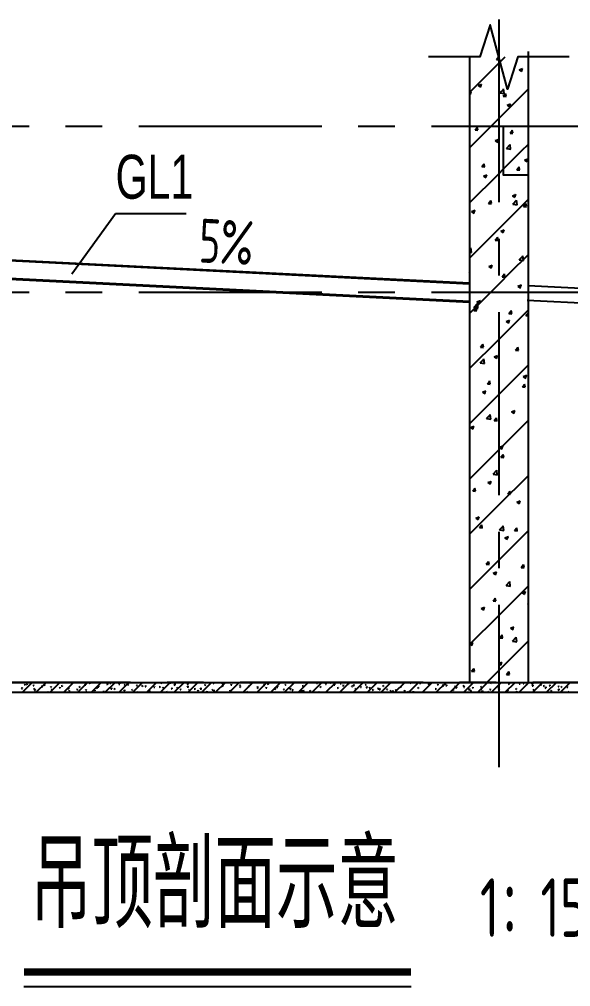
# Model space of a CAD drawing. Extents: x -803796 to -501762, y -1479216 to -846035.
# Drawn here: x -535150 to -529497, y -1295102 to -1285190 of the extents above; entities that cross this region are included whole.
import ezdxf
from ezdxf.enums import TextEntityAlignment as Align

# ---------------------------------------------------------------- set-up
doc = ezdxf.new("R2010")
doc.units = 0
doc.header["$LTSCALE"] = 1500
doc.linetypes.add('CENTER', pattern=[2, 1.25, -0.25, 0.25, -0.25])
for name, color, linetype in [('AR-INT DECO', 140, 'CONTINUOUS'), ('AXIS', 253, 'CENTER'), ('HATCH', 254, 'CONTINUOUS'), ('NUM', 7, 'CONTINUOUS'), ('STXT_XG_THIN', 2, 'CONTINUOUS'), ('TEXT', 7, 'CONTINUOUS'), ('THIN', 7, 'CONTINUOUS')]:
    doc.layers.add(name, color=color, linetype=linetype)
doc.styles.add('TSSD_Label', font='tj03-romans1.shx', dxfattribs={"width": 0.7, "bigfont": 'hztxt.shx'})
doc.styles.add('TSSD_NORM', font='tssdeng.shx', dxfattribs={"width": 0.7, "bigfont": 'hztxt.shx'})
pattern_1 = [(50, (-1392.23, 95689.54), (358.63009, -31.37607), [37.5, -412.5]), (355, (-1392.23, 95689.54), (-69.37567, 376.09607), [30, -330]), (100.4514, (-1362.34, 95686.92), (289.25469, 344.71977), [31.870095, -350.57106]), (46.1842, (-1392.23, 95789.54), (533.62052, -82.75951), [56.25, -618.75]), (96.6356, (-1347.76, 95782.64), (467.33135, 487.05894), [47.80514, -525.8565]), (351.1842, (-1392.23, 95789.54), (467.33097, 487.0593), [45, -495]), (21, (-1342.23, 95764.54), (298.453526, -201.309445), [37.5, -412.5]), (326, (-1342.23, 95764.54), (121.65767, 362.57502), [30, -330]), (71.4514, (-1317.36, 95747.76), (420.111314, 161.26525), [31.870095, -350.57106]), (45, (-1392.23, 95689.54), (-282.84271, 282.84271), [])]

msp = doc.modelspace()

# ---------------------------------------------------------------- hatches: boundary and pattern name
at = {"layer": 'HATCH'}
h = msp.add_hatch(dxfattribs=at)
h.set_pattern_fill('ARMOREDW', color=256, scale=50, style=0)
h.set_pattern_definition(pattern_1)
h.paths.add_polyline_path([(-530234.3, -1285575.8), (-530534.3, -1285575.8), (-530534.3, -1286285), (-530234.3, -1286285)])
h = msp.add_hatch(dxfattribs=at)
h.set_pattern_fill('ARMOREDW', color=256, scale=50, style=0)
h.set_pattern_definition(pattern_1)
h.paths.add_polyline_path([(-529934.3, -1285575.8), (-530234.3, -1285575.8), (-530234.3, -1286285), (-529934.3, -1286285)])
h = msp.add_hatch(dxfattribs=at)
h.set_pattern_fill('ARMOREDW', color=256, scale=50, style=0)
h.set_pattern_definition(pattern_1)
h.paths.add_polyline_path([(-530234.3, -1286285), (-530534.3, -1286285), (-530534.3, -1287785), (-530234.3, -1287785)])
h = msp.add_hatch(dxfattribs=at)
h.set_pattern_fill('ARMOREDW', color=256, scale=50, style=0)
h.set_pattern_definition(pattern_1)
h.paths.add_polyline_path([(-529934.3, -1286285), (-530184.3, -1286285), (-530184.3, -1286535), (-529934.3, -1286535)])
h = msp.add_hatch(dxfattribs=at)
h.set_pattern_fill('ARMOREDW', color=256, scale=50, style=0)
h.set_pattern_definition(pattern_1)
h.paths.add_polyline_path([(-529934.3, -1286785), (-530184.3, -1286785), (-530184.3, -1286535), (-530234.3, -1286535), (-530234.3, -1287785), (-529934.3, -1287785)])
h = msp.add_hatch(dxfattribs=at)
h.set_pattern_fill('ARMOREDW', color=256, scale=50, style=0)
h.set_pattern_definition(pattern_1)
h.paths.add_polyline_path([(-529934.3, -1286535), (-530184.3, -1286535), (-530184.3, -1286785), (-529934.3, -1286785)])
h = msp.add_hatch(dxfattribs=at)
h.set_pattern_fill('ARMOREDW', color=256, scale=50, style=0)
h.set_pattern_definition(pattern_1)
h.paths.add_polyline_path([(-530234.3, -1287785), (-530534.3, -1287785), (-530534.3, -1291985), (-530234.3, -1291985)])
h = msp.add_hatch(dxfattribs=at)
h.set_pattern_fill('ARMOREDW', color=256, scale=50, style=0)
h.set_pattern_definition(pattern_1)
h.paths.add_polyline_path([(-529934.3, -1287785), (-530234.3, -1287785), (-530234.3, -1291985), (-529934.3, -1291985)])

# ---------------------------------------------------------------- linework, layer by layer
at = {"layer": 'AR-INT DECO'}
for p, q in [((-529934.3, -1285519.8), (-529934.3, -1291985)), ((-530534.3, -1285575.8), (-530534.3, -1291985)), ((-529934.3, -1287918.6), (-528605.8, -1287985)), ((-529941.8, -1288068.4), (-528805.4, -1288125.2)), ((-539950, -1291985), (-528010.7, -1291985)), ((-539940.9, -1292085), (-527993, -1292085))]:
    msp.add_line(p, q, dxfattribs=at)
msp.add_lwpolyline([(-530184.3, -1286285), (-529934.3, -1286285), (-529934.3, -1286785), (-530184.3, -1286785)], close=True, dxfattribs=at)
at = {"layer": 'AXIS'}
for p, q in [((-530234.3, -1285190), (-530234.3, -1292853.3)), ((-539925.2, -1286285), (-527273.9, -1286285)), ((-539925.2, -1287985), (-527273.9, -1287985)), ((-528010.7, -1291985), (-539950, -1291985)), ((-539925.2, -1291985), (-527273.9, -1291985))]:
    msp.add_line(p, q, dxfattribs=at)
at = {"layer": 'HATCH'}
for p, q in [((-535117.4, -1292085), (-535017.4, -1291985)), ((-535076.1, -1292000.8), (-535067.4, -1291997.5)), ((-535070.2, -1292004.8), (-535067.7, -1291997.3)), ((-534976, -1292085), (-534876, -1291985)), ((-534834.6, -1292085), (-534734.6, -1291985)), ((-534693.2, -1292085), (-534593.2, -1291985)), ((-534612.6, -1291986.7), (-534611, -1291985)), ((-534612.6, -1291986.7), (-534601.5, -1291988.4)), ((-534601.8, -1291988.2), (-534602.2, -1291985)), ((-534551.7, -1292085), (-534451.7, -1291985)), ((-534479.2, -1292007.4), (-534469.4, -1291997.2)), ((-534468.4, -1292008.9), (-534469.8, -1291997)), ((-534432.2, -1291990.5), (-534423.4, -1291987.2)), ((-534432.2, -1291990.5), (-534425.9, -1291994.7)), ((-534426.3, -1291994.5), (-534423.7, -1291987)), ((-534410.3, -1292085), (-534310.3, -1291985)), ((-534307.6, -1291985.6), (-534307.1, -1291985)), ((-534307.6, -1291985.6), (-534300.1, -1291986.2)), ((-534300.4, -1291986), (-534300.6, -1291985)), ((-534268.9, -1292085), (-534168.9, -1291985)), ((-534252.5, -1292000.6), (-534243.8, -1291997.2)), ((-534246.6, -1292004.5), (-534244.1, -1291997)), ((-534217.9, -1291993.4), (-534211.9, -1291986.2)), ((-534217.9, -1291993.4), (-534210.4, -1291994)), ((-534210.8, -1291993.8), (-534212.2, -1291986)), ((-534128.3, -1292001.2), (-534122.2, -1291994.1)), ((-534127.5, -1292085), (-534027.5, -1291985)), ((-534121.1, -1292001.7), (-534122.6, -1291993.8)), ((-533986, -1292085), (-533886, -1291985)), ((-533844.6, -1292085), (-533744.6, -1291985)), ((-533703.2, -1292085), (-533603.2, -1291985)), ((-533695.3, -1291989.1), (-533691.4, -1291985)), ((-533695.3, -1291989.1), (-533684.2, -1291990.8)), ((-533684.5, -1291990.5), (-533685.2, -1291985)), ((-533608.6, -1291990.3), (-533599.8, -1291986.9)), ((-533608.6, -1291990.3), (-533602.3, -1291994.5)), ((-533602.7, -1291994.3), (-533600.2, -1291986.7)), ((-533561.8, -1292085), (-533461.8, -1291985)), ((-533428.9, -1292000.3), (-533420.2, -1291996.9)), ((-533423, -1292004.3), (-533420.5, -1291996.7)), ((-533420.4, -1292085), (-533320.4, -1291985)), ((-533278.9, -1292085), (-533178.9, -1291985)), ((-533249, -1291985.7), (-533248.5, -1291985)), ((-533249, -1291985.7), (-533241.6, -1291986.3)), ((-533241.9, -1291986.1), (-533242.1, -1291985)), ((-533159.4, -1291993.5), (-533153.3, -1291986.3)), ((-533159.4, -1291993.5), (-533151.9, -1291994.2)), ((-533152.2, -1291993.9), (-533153.7, -1291986.1)), ((-533137.5, -1292085), (-533037.5, -1291985)), ((-533069.7, -1292001.3), (-533063.7, -1291994.2)), ((-533062.6, -1292001.8), (-533064, -1291994)), ((-532996.1, -1292085), (-532896.1, -1291985)), ((-532854.7, -1292085), (-532754.7, -1291985)), ((-532785, -1291990), (-532776.2, -1291986.6)), ((-532785, -1291990), (-532778.8, -1291994.2)), ((-532779.1, -1291994), (-532776.6, -1291986.4)), ((-532778, -1291991.4), (-532771.9, -1291985)), ((-532778, -1291991.4), (-532766.9, -1291993.1)), ((-532767.3, -1291992.9), (-532768.2, -1291985)), ((-532713.3, -1292085), (-532613.3, -1291985)), ((-532605.3, -1292000), (-532596.6, -1291996.6)), ((-532599.5, -1292004), (-532596.9, -1291996.4)), ((-532571.8, -1292085), (-532471.8, -1291985)), ((-532430.4, -1292085), (-532330.4, -1291985)), ((-532289, -1292085), (-532189, -1291985)), ((-532190.5, -1291985.8), (-532189.9, -1291985)), ((-532190.5, -1291985.8), (-532183, -1291986.4)), ((-532183.3, -1291986.2), (-532183.6, -1291985)), ((-532147.6, -1292085), (-532047.6, -1291985)), ((-532100.8, -1291993.6), (-532094.8, -1291986.4)), ((-532100.8, -1291993.6), (-532093.4, -1291994.3)), ((-532093.7, -1291994.1), (-532095.1, -1291986.2)), ((-532011.2, -1292001.4), (-532005.1, -1291994.3)), ((-532006.1, -1292085), (-531906.1, -1291985)), ((-532004, -1292001.9), (-532005.5, -1291994.1)), ((-531961.4, -1291989.7), (-531952.6, -1291986.4)), ((-531961.4, -1291989.7), (-531955.2, -1291993.9)), ((-531955.5, -1291993.7), (-531953, -1291986.2)), ((-531864.7, -1292085), (-531764.7, -1291985)), ((-531860.8, -1291993.8), (-531852.3, -1291985)), ((-531860.8, -1291993.8), (-531849.7, -1291995.5)), ((-531850, -1291995.3), (-531851.2, -1291985)), ((-531781.7, -1291999.7), (-531773, -1291996.4)), ((-531775.9, -1292003.7), (-531773.3, -1291996.2)), ((-531723.3, -1292085), (-531623.3, -1291985)), ((-531581.9, -1292085), (-531481.9, -1291985)), ((-531440.5, -1292085), (-531340.5, -1291985)), ((-531299, -1292085), (-531199, -1291985)), ((-531157.6, -1292085), (-531057.6, -1291985)), ((-531137.8, -1291989.4), (-531129, -1291986.1)), ((-531137.8, -1291989.4), (-531131.6, -1291993.6)), ((-531131.9, -1291985.9), (-531131.2, -1291985)), ((-531131.9, -1291985.9), (-531124.5, -1291986.5)), ((-531131.9, -1291993.4), (-531129.4, -1291985.9)), ((-531124.8, -1291986.3), (-531125, -1291985)), ((-531042.3, -1291993.7), (-531036.3, -1291986.5)), ((-531042.3, -1291993.7), (-531034.8, -1291994.4)), ((-531035.1, -1291994.2), (-531036.6, -1291986.3)), ((-531016.2, -1292085), (-530916.2, -1291985)), ((-530958.1, -1291999.5), (-530949.4, -1291996.1)), ((-530952.6, -1292001.6), (-530946.6, -1291994.4)), ((-530952.3, -1292003.5), (-530949.7, -1291995.9)), ((-530945.5, -1292002), (-530946.9, -1291994.2)), ((-530943.5, -1291996.2), (-530933.8, -1291986)), ((-530943.5, -1291996.2), (-530932.4, -1291997.9)), ((-530932.7, -1291997.7), (-530934.1, -1291985.8)), ((-530874.8, -1292085), (-530774.8, -1291985)), ((-530733.4, -1292085), (-530633.4, -1291985)), ((-530591.9, -1292085), (-530491.9, -1291985)), ((-530450.5, -1292085), (-530350.5, -1291985)), ((-530314.2, -1291989.2), (-530305.4, -1291985.8)), ((-530314.2, -1291989.2), (-530308, -1291993.4)), ((-530309.1, -1292085), (-530209.1, -1291985)), ((-530308.3, -1291993.2), (-530305.8, -1291985.6)), ((-530167.7, -1292085), (-530067.7, -1291985)), ((-530134.6, -1291999.2), (-530125.8, -1291995.8)), ((-530134.6, -1291999.2), (-530128.3, -1292003.4)), ((-530128.7, -1292003.2), (-530126.1, -1291995.6)), ((-530073.4, -1291986), (-530072.6, -1291985)), ((-530073.4, -1291986), (-530065.9, -1291986.6)), ((-530066.3, -1291986.4), (-530066.5, -1291985)), ((-530026.3, -1291998.5), (-530016.5, -1291988.4)), ((-530026.3, -1291998.5), (-530015.1, -1292000.3)), ((-530026.2, -1292085), (-529926.2, -1291985)), ((-530015.5, -1292000), (-530016.9, -1291988.2)), ((-529983.7, -1291993.8), (-529977.7, -1291986.6)), ((-529983.7, -1291993.8), (-529976.3, -1291994.5)), ((-529976.6, -1291994.3), (-529978, -1291986.4)), ((-529894.1, -1292001.7), (-529888.1, -1291994.5)), ((-529886.9, -1292002.1), (-529888.4, -1291994.3)), ((-529884.8, -1292085), (-529784.8, -1291985)), ((-529743.4, -1292085), (-529643.4, -1291985)), ((-529602, -1292085), (-529502, -1291985)), ((-535129.6, -1292046.4), (-535119.9, -1292036.2)), ((-535129.6, -1292046.4), (-535118.5, -1292048.1)), ((-535118.8, -1292047.9), (-535120.2, -1292036)), ((-535097.2, -1292009), (-535091.1, -1292001.8)), ((-535097.2, -1292009), (-535089.7, -1292009.6)), ((-535090, -1292009.4), (-535091.5, -1292001.6)), ((-535076.1, -1292000.8), (-535069.9, -1292005)), ((-535007.5, -1292016.8), (-535001.5, -1292009.6)), ((-535007.5, -1292016.8), (-535000, -1292017.5)), ((-535000.4, -1292017.3), (-535001.8, -1292009.4)), ((-535001.5, -1292051.2), (-534992.7, -1292047.8)), ((-535001.5, -1292051.2), (-534995.3, -1292055.3)), ((-534996.2, -1292067.1), (-534986.5, -1292056.9)), ((-534996.2, -1292067.1), (-534985.1, -1292068.8)), ((-534995.6, -1292055.1), (-534993.1, -1292047.6)), ((-534985.4, -1292068.6), (-534986.8, -1292056.7)), ((-534917.8, -1292024.7), (-534911.8, -1292017.5)), ((-534917.8, -1292024.7), (-534910.4, -1292025.3)), ((-534910.7, -1292025.1), (-534912.1, -1292017.3)), ((-534896.5, -1292010.8), (-534887.7, -1292007.5)), ((-534896.5, -1292010.8), (-534890.3, -1292015)), ((-534890.6, -1292014.8), (-534888.1, -1292007.3)), ((-534860.2, -1292085), (-534853.1, -1292077.6)), ((-534852.5, -1292085), (-534853.4, -1292077.4)), ((-534828.2, -1292032.5), (-534822.2, -1292025.3)), ((-534828.2, -1292032.5), (-534820.7, -1292033.2)), ((-534821, -1292033), (-534822.5, -1292025.1)), ((-534821.9, -1292061.2), (-534813.1, -1292057.8)), ((-534821.9, -1292061.2), (-534815.6, -1292065.4)), ((-534816, -1292065.1), (-534813.4, -1292057.6)), ((-534738.5, -1292040.4), (-534732.5, -1292033.2)), ((-534738.5, -1292040.4), (-534731, -1292041)), ((-534731.4, -1292040.8), (-534732.8, -1292033)), ((-534716.8, -1292020.8), (-534708.1, -1292017.5)), ((-534716.8, -1292020.8), (-534710.6, -1292025)), ((-534710.9, -1292024.8), (-534708.4, -1292017.3)), ((-534648.9, -1292048.2), (-534642.8, -1292041)), ((-534648.9, -1292048.2), (-534641.4, -1292048.9)), ((-534641.7, -1292048.6), (-534643.2, -1292040.8)), ((-534642.2, -1292071.2), (-534633.5, -1292067.8)), ((-534642.2, -1292071.2), (-534636, -1292075.4)), ((-534636.3, -1292075.2), (-534633.8, -1292067.6)), ((-534559.2, -1292056), (-534553.2, -1292048.9)), ((-534559.2, -1292056), (-534551.7, -1292056.7)), ((-534552.1, -1292056.5), (-534553.5, -1292048.7)), ((-534537.2, -1292030.9), (-534528.4, -1292027.5)), ((-534537.2, -1292030.9), (-534531, -1292035.1)), ((-534531.3, -1292034.8), (-534528.8, -1292027.3)), ((-534479.2, -1292007.4), (-534468.1, -1292009.1)), ((-534469.5, -1292063.9), (-534463.5, -1292056.7)), ((-534469.5, -1292063.9), (-534462.1, -1292064.5)), ((-534462.4, -1292064.3), (-534463.9, -1292056.5)), ((-534462.6, -1292081.2), (-534453.8, -1292077.8)), ((-534462.6, -1292081.2), (-534456.9, -1292085)), ((-534456.6, -1292085), (-534454.2, -1292077.6)), ((-534379.9, -1292071.7), (-534373.9, -1292064.5)), ((-534379.9, -1292071.7), (-534372.4, -1292072.4)), ((-534372.8, -1292072.2), (-534374.2, -1292064.3)), ((-534357.5, -1292040.9), (-534348.8, -1292037.5)), ((-534357.5, -1292040.9), (-534351.3, -1292045.1)), ((-534351.7, -1292044.9), (-534349.1, -1292037.3)), ((-534345.8, -1292028.1), (-534336, -1292017.9)), ((-534345.8, -1292028.1), (-534334.6, -1292029.8)), ((-534335, -1292029.6), (-534336.4, -1292017.7)), ((-534290.2, -1292079.6), (-534284.2, -1292072.4)), ((-534290.2, -1292079.6), (-534282.8, -1292080.2)), ((-534283.1, -1292080), (-534284.5, -1292072.2)), ((-534252.5, -1292000.6), (-534246.3, -1292004.7)), ((-534212.4, -1292048.7), (-534202.6, -1292038.6)), ((-534212.4, -1292048.7), (-534201.2, -1292050.5)), ((-534201.6, -1292050.2), (-534203, -1292038.4)), ((-534198.6, -1292085), (-534194.5, -1292080.2)), ((-534194, -1292085), (-534194.9, -1292080)), ((-534177.9, -1292050.9), (-534169.2, -1292047.5)), ((-534177.9, -1292050.9), (-534171.7, -1292055.1)), ((-534172, -1292054.9), (-534169.5, -1292047.3)), ((-534128.3, -1292001.2), (-534120.8, -1292001.9)), ((-534079, -1292069.4), (-534069.2, -1292059.3)), ((-534079, -1292069.4), (-534067.8, -1292071.2)), ((-534072.9, -1292010.6), (-534064.1, -1292007.2)), ((-534072.9, -1292010.6), (-534066.7, -1292014.8)), ((-534068.2, -1292070.9), (-534069.6, -1292059.1)), ((-534067, -1292014.5), (-534064.5, -1292007)), ((-534038.6, -1292009.1), (-534032.6, -1292001.9)), ((-534038.6, -1292009.1), (-534031.1, -1292009.7)), ((-534031.5, -1292009.5), (-534032.9, -1292001.7)), ((-533998.3, -1292060.9), (-533989.5, -1292057.5)), ((-533998.3, -1292060.9), (-533992, -1292065.1)), ((-533992.4, -1292064.9), (-533989.8, -1292057.3)), ((-533948.9, -1292016.9), (-533942.9, -1292009.7)), ((-533948.9, -1292016.9), (-533941.5, -1292017.6)), ((-533941.8, -1292017.4), (-533943.3, -1292009.5)), ((-533940.6, -1292085), (-533935.8, -1292080)), ((-533935.5, -1292085), (-533936.2, -1292079.8)), ((-533893.2, -1292020.6), (-533884.5, -1292017.2)), ((-533893.2, -1292020.6), (-533887, -1292024.8)), ((-533887.4, -1292024.6), (-533884.8, -1292017)), ((-533859.3, -1292024.8), (-533853.3, -1292017.6)), ((-533859.3, -1292024.8), (-533851.8, -1292025.4)), ((-533852.2, -1292025.2), (-533853.6, -1292017.4)), ((-533818.6, -1292070.9), (-533809.9, -1292067.5)), ((-533818.6, -1292070.9), (-533812.4, -1292075.1)), ((-533812.7, -1292074.9), (-533810.2, -1292067.3)), ((-533769.6, -1292032.6), (-533763.6, -1292025.4)), ((-533769.6, -1292032.6), (-533762.2, -1292033.3)), ((-533762.5, -1292033.1), (-533763.9, -1292025.2)), ((-533713.6, -1292030.6), (-533704.8, -1292027.2)), ((-533713.6, -1292030.6), (-533707.4, -1292034.8)), ((-533707.7, -1292034.6), (-533705.2, -1292027)), ((-533680, -1292040.5), (-533673.9, -1292033.3)), ((-533680, -1292040.5), (-533672.5, -1292041.1)), ((-533672.8, -1292040.9), (-533674.3, -1292033.1)), ((-533639, -1292080.9), (-533630.2, -1292077.6)), ((-533639, -1292080.9), (-533632.9, -1292085)), ((-533633.1, -1292084.9), (-533630.6, -1292077.3)), ((-533590.3, -1292048.3), (-533584.3, -1292041.1)), ((-533590.3, -1292048.3), (-533582.8, -1292049)), ((-533583.2, -1292048.7), (-533584.6, -1292040.9)), ((-533561.9, -1292009.7), (-533552.2, -1291999.6)), ((-533561.9, -1292009.7), (-533550.8, -1292011.5)), ((-533551.1, -1292011.2), (-533552.5, -1291999.4)), ((-533534, -1292040.6), (-533525.2, -1292037.2)), ((-533534, -1292040.6), (-533527.7, -1292044.8)), ((-533528.1, -1292044.6), (-533525.5, -1292037)), ((-533500.7, -1292056.1), (-533494.6, -1292049)), ((-533500.7, -1292056.1), (-533493.2, -1292056.8)), ((-533493.5, -1292056.6), (-533495, -1292048.8)), ((-533428.9, -1292000.3), (-533422.7, -1292004.5)), ((-533428.5, -1292030.4), (-533418.8, -1292020.3)), ((-533428.5, -1292030.4), (-533417.4, -1292032.2)), ((-533417.7, -1292031.9), (-533419.1, -1292020.1)), ((-533411, -1292064), (-533405, -1292056.8)), ((-533411, -1292064), (-533403.5, -1292064.6)), ((-533403.9, -1292064.4), (-533405.3, -1292056.6)), ((-533354.3, -1292050.6), (-533345.6, -1292047.2)), ((-533354.3, -1292050.6), (-533348.1, -1292054.8)), ((-533348.4, -1292054.6), (-533345.9, -1292047)), ((-533321.3, -1292071.8), (-533315.3, -1292064.7)), ((-533321.3, -1292071.8), (-533313.9, -1292072.5)), ((-533314.2, -1292072.3), (-533315.7, -1292064.4)), ((-533295.1, -1292051.1), (-533285.4, -1292041)), ((-533295.1, -1292051.1), (-533284, -1292052.8)), ((-533284.3, -1292052.6), (-533285.7, -1292040.7)), ((-533249.3, -1292010.3), (-533240.5, -1292006.9)), ((-533249.3, -1292010.3), (-533243.1, -1292014.5)), ((-533243.4, -1292014.3), (-533240.9, -1292006.7)), ((-533231.7, -1292079.7), (-533225.7, -1292072.5)), ((-533231.7, -1292079.7), (-533224.2, -1292080.3)), ((-533224.6, -1292080.1), (-533226, -1292072.3)), ((-533174.7, -1292060.6), (-533165.9, -1292057.3)), ((-533174.7, -1292060.6), (-533168.5, -1292064.8)), ((-533168.8, -1292064.6), (-533166.3, -1292057.1)), ((-533161.7, -1292071.8), (-533152, -1292061.7)), ((-533161.7, -1292071.8), (-533150.6, -1292073.5)), ((-533150.9, -1292073.3), (-533152.3, -1292061.4)), ((-533139.9, -1292085), (-533136, -1292080.3)), ((-533135.4, -1292085), (-533136.3, -1292080.1)), ((-533069.7, -1292001.3), (-533062.2, -1292002)), ((-533069.6, -1292020.3), (-533060.9, -1292016.9)), ((-533069.6, -1292020.3), (-533063.4, -1292024.5)), ((-533063.8, -1292024.3), (-533061.2, -1292016.7)), ((-533021.1, -1292085), (-533018.5, -1292082.4)), ((-533018.6, -1292085), (-533018.9, -1292082.1)), ((-532995, -1292070.6), (-532986.3, -1292067.3)), ((-532995, -1292070.6), (-532988.8, -1292074.8)), ((-532989.1, -1292074.6), (-532986.6, -1292067.1)), ((-532980.1, -1292009.2), (-532974, -1292002)), ((-532980.1, -1292009.2), (-532972.6, -1292009.8)), ((-532972.9, -1292009.6), (-532974.4, -1292001.8)), ((-532890.4, -1292017), (-532884.4, -1292009.8)), ((-532890.4, -1292017), (-532882.9, -1292017.7)), ((-532890, -1292030.3), (-532881.2, -1292027)), ((-532890, -1292030.3), (-532883.8, -1292034.5)), ((-532883.3, -1292017.5), (-532884.7, -1292009.6)), ((-532884.1, -1292034.3), (-532881.6, -1292026.7)), ((-532815.4, -1292080.6), (-532806.6, -1292077.3)), ((-532815.4, -1292080.6), (-532809.2, -1292084.8)), ((-532809.5, -1292084.6), (-532807, -1292077.1)), ((-532800.7, -1292024.9), (-532794.7, -1292017.7)), ((-532800.7, -1292024.9), (-532793.3, -1292025.5)), ((-532793.6, -1292025.3), (-532795.1, -1292017.5)), ((-532711.1, -1292032.7), (-532705.1, -1292025.5)), ((-532711.1, -1292032.7), (-532703.6, -1292033.4)), ((-532710.4, -1292040.3), (-532701.6, -1292037)), ((-532710.4, -1292040.3), (-532704.1, -1292044.5)), ((-532704, -1292033.2), (-532705.4, -1292025.3)), ((-532704.5, -1292044.3), (-532701.9, -1292036.8)), ((-532644.6, -1292012.1), (-532634.9, -1292002)), ((-532644.6, -1292012.1), (-532633.5, -1292013.8)), ((-532633.9, -1292013.6), (-532635.2, -1292001.7)), ((-532621.4, -1292040.6), (-532615.4, -1292033.4)), ((-532621.4, -1292040.6), (-532614, -1292041.2)), ((-532614.3, -1292041), (-532615.7, -1292033.2)), ((-532605.3, -1292000), (-532599.1, -1292004.2)), ((-532531.8, -1292048.4), (-532525.7, -1292041.2)), ((-532531.8, -1292048.4), (-532524.3, -1292049.1)), ((-532530.7, -1292050.3), (-532522, -1292047)), ((-532530.7, -1292050.3), (-532524.5, -1292054.5)), ((-532524.6, -1292048.9), (-532526.1, -1292041)), ((-532524.8, -1292054.3), (-532522.3, -1292046.8)), ((-532511.2, -1292032.8), (-532501.5, -1292022.7)), ((-532511.2, -1292032.8), (-532500.1, -1292034.5)), ((-532500.5, -1292034.3), (-532501.8, -1292022.4)), ((-532442.1, -1292056.3), (-532436.1, -1292049.1)), ((-532442.1, -1292056.3), (-532434.6, -1292056.9)), ((-532435, -1292056.7), (-532436.4, -1292048.9)), ((-532425.7, -1292010), (-532416.9, -1292006.7)), ((-532425.7, -1292010), (-532419.5, -1292014.2)), ((-532419.8, -1292014), (-532417.3, -1292006.5)), ((-532377.8, -1292053.5), (-532368.1, -1292043.3)), ((-532377.8, -1292053.5), (-532366.7, -1292055.2)), ((-532367.1, -1292055), (-532368.4, -1292043.1)), ((-532352.5, -1292064.1), (-532346.4, -1292056.9)), ((-532352.5, -1292064.1), (-532345, -1292064.7)), ((-532351.1, -1292060.3), (-532342.3, -1292057)), ((-532351.1, -1292060.3), (-532344.9, -1292064.5)), ((-532345.3, -1292064.5), (-532346.8, -1292056.7)), ((-532345.2, -1292064.3), (-532342.7, -1292056.8)), ((-532262.8, -1292071.9), (-532256.8, -1292064.8)), ((-532262.8, -1292071.9), (-532255.3, -1292072.6)), ((-532255.7, -1292072.4), (-532257.1, -1292064.6)), ((-532246.1, -1292020), (-532237.3, -1292016.7)), ((-532246.1, -1292020), (-532239.8, -1292024.2)), ((-532244.4, -1292074.2), (-532234.7, -1292064)), ((-532244.4, -1292074.2), (-532233.3, -1292075.9)), ((-532240.2, -1292024), (-532237.6, -1292016.5)), ((-532233.6, -1292075.7), (-532235, -1292063.8)), ((-532173.1, -1292079.8), (-532167.1, -1292072.6)), ((-532173.1, -1292079.8), (-532165.7, -1292080.4)), ((-532171.4, -1292070.4), (-532162.7, -1292067)), ((-532171.4, -1292070.4), (-532165.2, -1292074.5)), ((-532166, -1292080.2), (-532167.5, -1292072.4)), ((-532165.6, -1292074.3), (-532163, -1292066.8)), ((-532101.6, -1292085), (-532101.6, -1292084.5)), ((-532101.6, -1292085), (-532101.3, -1292084.7)), ((-532081.3, -1292085), (-532077.5, -1292080.4)), ((-532076.9, -1292085), (-532077.8, -1292080.2)), ((-532066.4, -1292030), (-532057.7, -1292026.7)), ((-532066.4, -1292030), (-532060.2, -1292034.2)), ((-532060.5, -1292034), (-532058, -1292026.5)), ((-532011.2, -1292001.4), (-532003.7, -1292002.1)), ((-531991.8, -1292080.4), (-531983, -1292077)), ((-531991.8, -1292080.4), (-531985.6, -1292084.6)), ((-531985.9, -1292084.4), (-531983.4, -1292076.8)), ((-531921.5, -1292009.3), (-531915.5, -1292002.1)), ((-531921.5, -1292009.3), (-531914, -1292009.9)), ((-531914.4, -1292009.7), (-531915.8, -1292001.9)), ((-531886.8, -1292040), (-531878, -1292036.7)), ((-531886.8, -1292040), (-531880.6, -1292044.2)), ((-531880.9, -1292044), (-531878.4, -1292036.5)), ((-531831.9, -1292017.1), (-531825.8, -1292010)), ((-531831.9, -1292017.1), (-531824.4, -1292017.8)), ((-531824.7, -1292017.6), (-531826.2, -1292009.7)), ((-531781.7, -1291999.7), (-531775.5, -1292003.9)), ((-531742.2, -1292025), (-531736.2, -1292017.8)), ((-531742.2, -1292025), (-531734.7, -1292025.6)), ((-531735.1, -1292025.4), (-531736.5, -1292017.6)), ((-531727.4, -1292014.5), (-531717.6, -1292004.3)), ((-531727.4, -1292014.5), (-531716.3, -1292016.2)), ((-531716.6, -1292016), (-531718, -1292004.1)), ((-531707.1, -1292050.1), (-531698.4, -1292046.7)), ((-531707.1, -1292050.1), (-531700.9, -1292054.3)), ((-531701.2, -1292054), (-531698.7, -1292046.5)), ((-531652.5, -1292032.8), (-531646.5, -1292025.6)), ((-531652.5, -1292032.8), (-531645.1, -1292033.5)), ((-531645.4, -1292033.3), (-531646.8, -1292025.4)), ((-531602.1, -1292009.7), (-531593.3, -1292006.4)), ((-531602.1, -1292009.7), (-531595.9, -1292013.9)), ((-531596.2, -1292013.7), (-531593.7, -1292006.2)), ((-531594, -1292035.2), (-531584.2, -1292025)), ((-531594, -1292035.2), (-531582.9, -1292036.9)), ((-531583.2, -1292036.7), (-531584.6, -1292024.8)), ((-531562.9, -1292040.7), (-531556.9, -1292033.5)), ((-531562.9, -1292040.7), (-531555.4, -1292041.3)), ((-531555.7, -1292041.1), (-531557.2, -1292033.3)), ((-531527.5, -1292060.1), (-531518.7, -1292056.7)), ((-531527.5, -1292060.1), (-531521.3, -1292064.3)), ((-531521.6, -1292064.1), (-531519.1, -1292056.5)), ((-531473.2, -1292048.5), (-531467.2, -1292041.3)), ((-531473.2, -1292048.5), (-531465.8, -1292049.2)), ((-531466.1, -1292049), (-531467.5, -1292041.1)), ((-531460.6, -1292055.9), (-531450.8, -1292045.7)), ((-531460.6, -1292055.9), (-531449.4, -1292057.6)), ((-531449.8, -1292057.4), (-531451.2, -1292045.5)), ((-531422.5, -1292019.8), (-531413.7, -1292016.4)), ((-531422.5, -1292019.8), (-531416.2, -1292023.9)), ((-531416.6, -1292023.7), (-531414, -1292016.2)), ((-531383.6, -1292056.4), (-531377.5, -1292049.2)), ((-531383.6, -1292056.4), (-531376.1, -1292057)), ((-531376.4, -1292056.8), (-531377.9, -1292049)), ((-531347.8, -1292070.1), (-531339.1, -1292066.7)), ((-531347.8, -1292070.1), (-531341.6, -1292074.3)), ((-531342, -1292074.1), (-531339.4, -1292066.5)), ((-531327.2, -1292076.6), (-531317.4, -1292066.4)), ((-531327.2, -1292076.6), (-531316, -1292078.3)), ((-531316.4, -1292078.1), (-531317.8, -1292066.2)), ((-531293.9, -1292064.2), (-531287.9, -1292057)), ((-531293.9, -1292064.2), (-531286.4, -1292064.9)), ((-531286.8, -1292064.6), (-531288.2, -1292056.8)), ((-531242.8, -1292029.8), (-531234.1, -1292026.4)), ((-531242.8, -1292029.8), (-531236.6, -1292034)), ((-531236.9, -1292033.8), (-531234.4, -1292026.2)), ((-531204.3, -1292072), (-531198.2, -1292064.9)), ((-531204.3, -1292072), (-531196.8, -1292072.7)), ((-531197.1, -1292072.5), (-531198.6, -1292064.7)), ((-531168.2, -1292080.1), (-531159.5, -1292076.7)), ((-531168.2, -1292080.1), (-531162, -1292084.3)), ((-531162.3, -1292084.1), (-531159.8, -1292076.5)), ((-531114.6, -1292079.9), (-531108.6, -1292072.7)), ((-531114.6, -1292079.9), (-531107.1, -1292080.5)), ((-531107.5, -1292080.3), (-531108.9, -1292072.5)), ((-531063.2, -1292039.8), (-531054.4, -1292036.4)), ((-531063.2, -1292039.8), (-531057, -1292044)), ((-531057.3, -1292043.8), (-531054.8, -1292036.2)), ((-531022.7, -1292085), (-531018.9, -1292080.6)), ((-531018.4, -1292085), (-531019.2, -1292080.3)), ((-530958.1, -1291999.5), (-530951.9, -1292003.7)), ((-530952.6, -1292001.6), (-530945.2, -1292002.2)), ((-530883.5, -1292049.8), (-530874.8, -1292046.4)), ((-530883.5, -1292049.8), (-530877.3, -1292054)), ((-530877.7, -1292053.8), (-530875.1, -1292046.2)), ((-530863, -1292009.4), (-530856.9, -1292002.2)), ((-530863, -1292009.4), (-530855.5, -1292010)), ((-530855.8, -1292009.8), (-530857.3, -1292002)), ((-530810.1, -1292016.9), (-530800.4, -1292006.7)), ((-530810.1, -1292016.9), (-530799, -1292018.6)), ((-530799.3, -1292018.4), (-530800.7, -1292006.5)), ((-530778.5, -1292009.5), (-530769.8, -1292006.1)), ((-530778.5, -1292009.5), (-530772.3, -1292013.7)), ((-530773.3, -1292017.2), (-530767.3, -1292010.1)), ((-530773.3, -1292017.2), (-530765.8, -1292017.9)), ((-530772.6, -1292013.5), (-530770.1, -1292005.9)), ((-530766.2, -1292017.7), (-530767.6, -1292009.9)), ((-530703.9, -1292059.8), (-530695.1, -1292056.4)), ((-530703.9, -1292059.8), (-530697.7, -1292064)), ((-530698, -1292063.8), (-530695.5, -1292056.2)), ((-530683.7, -1292025.1), (-530677.6, -1292017.9)), ((-530683.7, -1292025.1), (-530676.2, -1292025.7)), ((-530676.5, -1292025.5), (-530678, -1292017.7)), ((-530676.7, -1292037.6), (-530667, -1292027.4)), ((-530676.7, -1292037.6), (-530665.6, -1292039.3)), ((-530665.9, -1292039.1), (-530667.3, -1292027.2)), ((-530598.9, -1292019.5), (-530590.1, -1292016.1)), ((-530598.9, -1292019.5), (-530592.6, -1292023.7)), ((-530594, -1292032.9), (-530588, -1292025.7)), ((-530594, -1292032.9), (-530586.5, -1292033.6)), ((-530593, -1292023.5), (-530590.5, -1292015.9)), ((-530586.9, -1292033.4), (-530588.3, -1292025.5)), ((-530543.3, -1292058.2), (-530533.6, -1292048.1)), ((-530543.3, -1292058.2), (-530532.2, -1292060)), ((-530532.5, -1292059.7), (-530533.9, -1292047.9)), ((-530524.3, -1292069.8), (-530515.5, -1292066.5)), ((-530524.3, -1292069.8), (-530518, -1292074)), ((-530518.4, -1292073.8), (-530515.8, -1292066.2)), ((-530504.3, -1292040.8), (-530498.3, -1292033.6)), ((-530504.3, -1292040.8), (-530496.9, -1292041.4)), ((-530497.2, -1292041.2), (-530498.6, -1292033.4)), ((-530419.2, -1292029.5), (-530410.5, -1292026.1)), ((-530419.2, -1292029.5), (-530413, -1292033.7)), ((-530414.7, -1292048.6), (-530408.7, -1292041.4)), ((-530414.7, -1292048.6), (-530407.2, -1292049.3)), ((-530413.3, -1292033.5), (-530410.8, -1292025.9)), ((-530409.9, -1292078.9), (-530400.2, -1292068.8)), ((-530409.9, -1292078.9), (-530398.8, -1292080.7)), ((-530407.5, -1292049.1), (-530409, -1292041.2)), ((-530399.1, -1292080.4), (-530400.5, -1292068.6)), ((-530344.6, -1292079.8), (-530335.9, -1292076.5)), ((-530344.6, -1292079.8), (-530338.4, -1292084)), ((-530338.7, -1292083.8), (-530336.2, -1292076.3)), ((-530325, -1292056.5), (-530319, -1292049.3)), ((-530325, -1292056.5), (-530317.5, -1292057.1)), ((-530317.9, -1292056.9), (-530319.3, -1292049.1)), ((-530239.6, -1292039.5), (-530230.8, -1292036.1)), ((-530239.6, -1292039.5), (-530233.4, -1292043.7)), ((-530235.4, -1292064.3), (-530229.3, -1292057.1)), ((-530235.4, -1292064.3), (-530227.9, -1292065)), ((-530233.7, -1292043.5), (-530231.2, -1292035.9)), ((-530228.2, -1292064.8), (-530229.7, -1292056.9)), ((-530145.7, -1292072.1), (-530139.7, -1292065)), ((-530145.7, -1292072.1), (-530138.2, -1292072.8)), ((-530138.6, -1292072.6), (-530140, -1292064.8)), ((-530059.9, -1292049.5), (-530051.2, -1292046.2)), ((-530059.9, -1292049.5), (-530053.7, -1292053.7)), ((-530056, -1292080), (-530050, -1292072.8)), ((-530056, -1292080), (-530048.6, -1292080.6)), ((-530054.1, -1292053.5), (-530051.5, -1292046)), ((-530048.9, -1292080.4), (-530050.4, -1292072.6)), ((-529964, -1292085), (-529960.4, -1292080.7)), ((-529959.9, -1292085), (-529960.7, -1292080.4)), ((-529954.9, -1292009.2), (-529946.2, -1292005.8)), ((-529954.9, -1292009.2), (-529948.7, -1292013.4)), ((-529949, -1292013.2), (-529946.5, -1292005.6)), ((-529894.1, -1292001.7), (-529886.6, -1292002.3)), ((-529892.8, -1292019.2), (-529883.1, -1292009.1)), ((-529892.8, -1292019.2), (-529881.7, -1292021)), ((-529882.1, -1292020.7), (-529883.5, -1292008.9)), ((-529880.3, -1292059.5), (-529871.5, -1292056.2)), ((-529880.3, -1292059.5), (-529874.1, -1292063.7)), ((-529874.4, -1292063.5), (-529871.9, -1292056)), ((-529804.4, -1292009.5), (-529798.4, -1292002.3)), ((-529804.4, -1292009.5), (-529796.9, -1292010.2)), ((-529797.3, -1292009.9), (-529798.7, -1292002.1)), ((-529775.3, -1292019.2), (-529766.5, -1292015.9)), ((-529775.3, -1292019.2), (-529769.1, -1292023.4)), ((-529769.4, -1292023.2), (-529766.9, -1292015.6)), ((-529759.4, -1292039.9), (-529749.7, -1292029.8)), ((-529759.4, -1292039.9), (-529748.3, -1292041.7)), ((-529748.7, -1292041.4), (-529750, -1292029.6)), ((-529714.8, -1292017.3), (-529708.7, -1292010.2)), ((-529714.8, -1292017.3), (-529707.3, -1292018)), ((-529707.6, -1292017.8), (-529709.1, -1292010)), ((-529700.7, -1292069.5), (-529691.9, -1292066.2)), ((-529700.7, -1292069.5), (-529694.4, -1292073.7)), ((-529694.8, -1292073.5), (-529692.2, -1292066)), ((-529626, -1292060.6), (-529616.3, -1292050.5)), ((-529626, -1292060.6), (-529614.9, -1292062.3)), ((-529625.1, -1292025.2), (-529619.1, -1292018)), ((-529625.1, -1292025.2), (-529617.6, -1292025.8)), ((-529618, -1292025.6), (-529619.4, -1292017.8)), ((-529615.3, -1292062.1), (-529616.6, -1292050.2)), ((-529595.6, -1292029.2), (-529586.9, -1292025.9)), ((-529595.6, -1292029.2), (-529589.4, -1292033.4)), ((-529589.8, -1292033.2), (-529587.2, -1292025.7)), ((-529535.4, -1292033), (-529529.4, -1292025.9)), ((-529535.4, -1292033), (-529528, -1292033.7)), ((-529528.3, -1292033.5), (-529529.8, -1292025.6)), ((-529521, -1292079.5), (-529512.3, -1292076.2)), ((-529521, -1292079.5), (-529514.8, -1292083.7)), ((-529515.1, -1292083.5), (-529512.6, -1292076))]:
    msp.add_line(p, q, dxfattribs=at)
at = {"layer": 'NUM', "const_width": 75, "elevation": -12.4}
msp.add_lwpolyline([(-535104, -1294951.8), (-531132.7, -1294951.8)], dxfattribs=at)
at = {"layer": 'NUM', "elevation": -12.4}
msp.add_lwpolyline([(-535104, -1295101.8), (-531132.7, -1295101.8)], dxfattribs=at)
at = {"layer": 'STXT_XG_THIN'}
for p, q in [((-537086.3, -1287560.9), (-530534.3, -1287888.5)), ((-537086.3, -1287571), (-530534.3, -1287898.6)), ((-537086.3, -1287751.2), (-530534.3, -1288078.8)), ((-537086.3, -1287761.2), (-530534.3, -1288088.8))]:
    msp.add_line(p, q, dxfattribs=at)
at = {"layer": 'TEXT'}
for p, q in [((-534611.7, -1287797), (-534163, -1287177.9)), ((-534163, -1287177.9), (-533440, -1287177.9))]:
    msp.add_line(p, q, dxfattribs=at)
at = {"layer": 'THIN'}
msp.add_lwpolyline([(-529514.3, -1285575.8), (-530039.3, -1285575.8), (-530144.3, -1285905.8), (-530324.3, -1285245.8), (-530429.3, -1285575.8), (-530954.3, -1285575.8)], dxfattribs=at)

# ---------------------------------------------------------------- texts
at = {"layer": 'NUM', "style": 'TSSD_NORM', "width": 0.7}
for s, height, p in [('吊顶剖面示意', 900, (-535038.1, -1294771.8, -12.4)), (' 1：150', 600, (-530682.7, -1294771.8, -12.4))]:
    msp.add_text(s, height=height, dxfattribs=at).set_placement(p, align=Align.BOTTOM_LEFT)
at = {"layer": 'TEXT', "style": 'TSSD_Label', "width": 0.7}
msp.add_text('GL1', height=450, dxfattribs=at).set_placement((-534163, -1287027.9))
at = {"layer": 'TEXT', "style": 'TSSD_NORM', "width": 0.7}
msp.add_text('5%', height=450, rotation=357, dxfattribs=at).set_placement((-533316.3, -1287680.2))

doc.saveas('drawing.dxf')
